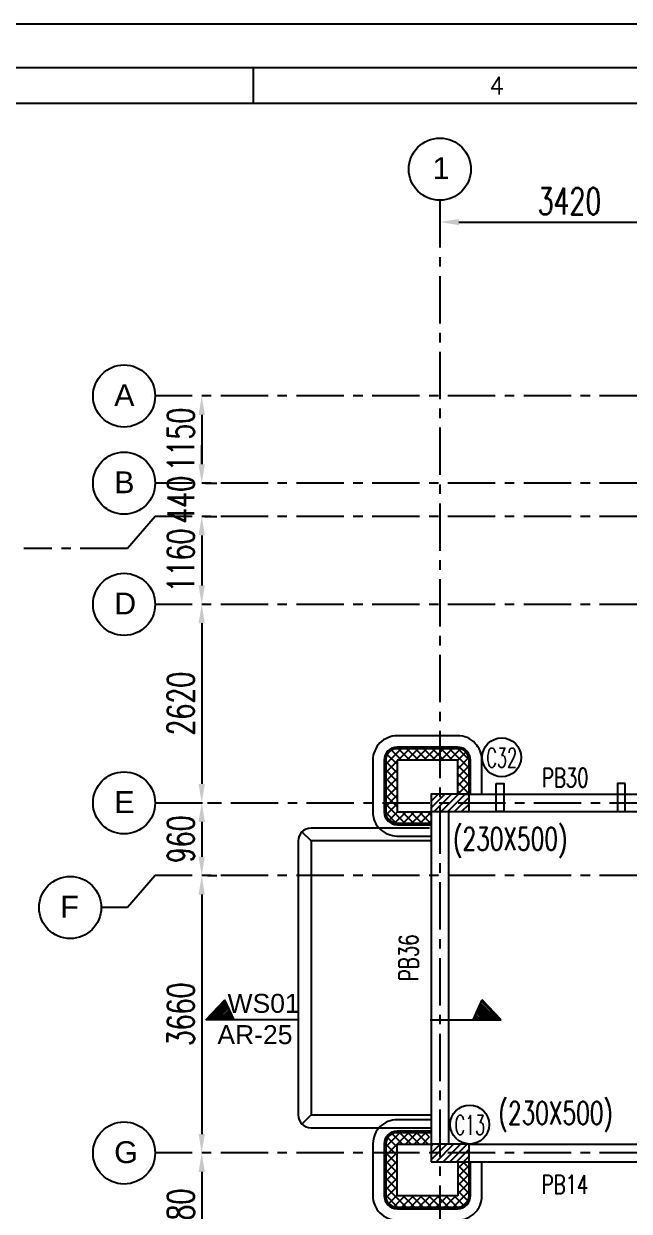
# Model space of a CAD drawing. Header units: millimetres. Extents: x 2659630 to 6742168, y -2425387 to -732288.
# Drawn here: x 2892575 to 2900568, y -916273 to -900602 of the extents above; entities that cross this region are included whole.
import ezdxf
from ezdxf.enums import TextEntityAlignment as Align

# ---------------------------------------------------------------- set-up
doc = ezdxf.new("R2010")
doc.units = ezdxf.units.MM
doc.header["$PDMODE"] = 35
doc.header["$PDSIZE"] = -25
doc.linetypes.add('CENTER', pattern=[2, 1.25, -0.25, 0.25, -0.25])
doc.layers.add('A-DETL', color=90, linetype='Continuous', lineweight=18)
doc.layers.add('G-ANNO-SYMB', color=111, linetype='Continuous', lineweight=9)
for name, color, linetype in [('PNA', 8, 'Continuous'), ('S-BEAM NO', 3, 'Continuous'), ('S-BEAM OUTER', 4, 'Continuous'), ('S-COLUMN', 1, 'Continuous'), ('S-COLUMN CIRCLE', 9, 'Continuous'), ('S-COLUMN HATCH', 8, 'Continuous'), ('S-COLUMN NO', 2, 'Continuous'), ('S-COLUMN SIZES', 2, 'Continuous'), ('S-DIM-1', 5, 'Continuous'), ('S-GRIDE CIRCLE', 8, 'Continuous'), ('S-GRIDE LINE', 8, 'CENTER'), ('S-GRIDE NO', 1, 'Continuous'), ('S-SECTION MARK', 1, 'Continuous')]:
    doc.layers.add(name, color=color, linetype=linetype)
doc.styles.add('Arial', font='arial.ttf', dxfattribs={"height": 123})
doc.styles.add('Arial_1', font='arial.ttf', dxfattribs={"height": 98.353293})
doc.styles.add('ROMANS', font='r.shx', dxfattribs={"width": 0.7})
doc.dimstyles.new('dim100', dxfattribs={"dimtxt": 250, "dimasz": 250, "dimexe": 200, "dimexo": 200, "dimgap": 100, "dimtad": 1, "dimdec": 0, "dimrnd": 1, "dimzin": 0, "dimdsep": 46, "dimtxsty": 'ROMANS', "dimcen": 0, "dimclrd": 5, "dimclre": 5, "dimclrt": 4, "dimadec": 0, "dimazin": 0, "dimtfac": 1, "dimtdec": 0, "dimtix": 1, "dimtofl": 0, "dimtmove": 2, "dimatfit": 3, "dimfxl": 1, "dimtolj": 1, "dimtzin": 0, "dimlwd": -1, "dimlwe": -1, "dimarcsym": 0})
pattern_1 = [(45, (-310994.68, -157753.094), (-56.1266008, 56.1266008), []), (135, (-310994.68, -157753.094), (-56.1266008, -56.1266008), [])]
pattern_2 = [(135, (2973203.362, -915587.878), (15.2387667, 15.2387667), [])]
pattern_3 = [(45, (2820653.296, -915587.878), (-15.2387667, 15.2387667), [])]

# ---------------------------------------------------------------- blocks, each defined once
blk = doc.blocks.new('*D920')
at = {"layer": 'Defpoints', "color": 0, "ltscale": 2500}
for p in [(2898068, -903083), (2901488, -903083), (2901488, -903219)]:
    blk.add_point(p, dxfattribs=at)
at = {"layer": 'S-DIM-1', "color": 5}
for p, q in [((2898318, -903219), (2901238, -903219)), ((2898068, -903283), (2898068, -903419)), ((2901488, -903283), (2901488, -903419))]:
    blk.add_line(p, q, dxfattribs=at)
at = {"layer": 'S-DIM-1', "color": 5, "ltscale": 2500}
for points in [[(2898318, -903177), (2898318, -903260), (2898068, -903219)], [(2901238, -903260), (2901238, -903177), (2901488, -903219)]]:
    blk.add_solid(points, dxfattribs=at)
at = {"layer": 'S-DIM-1', "color": 4, "ltscale": 2500, "insert": (2899778, -902944), "char_height": 250, "attachment_point": 5, "style": 'ROMANS'}
blk.add_mtext('\\A1;{\\H1.4x;3420}', dxfattribs=at)
blk = doc.blocks.new('*D917')
at = {"layer": 'Defpoints', "color": 0, "ltscale": 2500}
for p in [(2894924, -908264), (2894924, -910884), (2894924, -910884)]:
    blk.add_point(p, dxfattribs=at)
at = {"layer": 'S-DIM-1', "color": 5}
for p, q in [((2894724, -908264), (2894724, -908264)), ((2894924, -908514), (2894924, -910634)), ((2894724, -910884), (2894724, -910884))]:
    blk.add_line(p, q, dxfattribs=at)
at = {"layer": 'S-DIM-1', "color": 5, "ltscale": 2500}
for points in [[(2894966, -908514), (2894882, -908514), (2894924, -908264)], [(2894882, -910634), (2894966, -910634), (2894924, -910884)]]:
    blk.add_solid(points, dxfattribs=at)
at = {"layer": 'S-DIM-1', "color": 4, "ltscale": 2500, "insert": (2894649, -909574), "char_height": 350, "attachment_point": 5, "rotation": 90, "style": 'ROMANS'}
blk.add_mtext('\\A1;{2620}', dxfattribs=at)
blk = doc.blocks.new('*D914')
at = {"layer": 'Defpoints', "color": 0, "ltscale": 1200}
for p in [(2894924, -911844), (2894924, -915504), (2894924, -915504)]:
    blk.add_point(p, dxfattribs=at)
at = {"layer": 'S-DIM-1', "color": 5}
for p, q in [((2894724, -911844), (2894724, -911844)), ((2894924, -912094), (2894924, -915254)), ((2894724, -915504), (2894724, -915504))]:
    blk.add_line(p, q, dxfattribs=at)
at = {"layer": 'S-DIM-1', "color": 5, "ltscale": 1200}
for points in [[(2894966, -912094), (2894882, -912094), (2894924, -911844)], [(2894882, -915254), (2894966, -915254), (2894924, -915504)]]:
    blk.add_solid(points, dxfattribs=at)
at = {"layer": 'S-DIM-1', "color": 4, "ltscale": 1200, "insert": (2894649, -913674), "char_height": 350, "attachment_point": 5, "rotation": 90, "style": 'ROMANS'}
blk.add_mtext('\\A1;{3660}', dxfattribs=at)
blk = doc.blocks.new('*D915')
at = {"layer": 'Defpoints', "color": 0, "ltscale": 2500}
for p in [(2894924, -915504), (2894924, -917284), (2894924, -917284)]:
    blk.add_point(p, dxfattribs=at)
at = {"layer": 'S-DIM-1', "color": 5}
for p, q in [((2894724, -915504), (2894724, -915504)), ((2894924, -915754), (2894924, -917034)), ((2894724, -917284), (2894724, -917284))]:
    blk.add_line(p, q, dxfattribs=at)
at = {"layer": 'S-DIM-1', "color": 5, "ltscale": 2500}
for points in [[(2894966, -915754), (2894882, -915754), (2894924, -915504)], [(2894882, -917034), (2894966, -917034), (2894924, -917284)]]:
    blk.add_solid(points, dxfattribs=at)
at = {"layer": 'S-DIM-1', "color": 4, "ltscale": 2500, "insert": (2894649, -916394), "char_height": 350, "attachment_point": 5, "rotation": 90, "style": 'ROMANS'}
blk.add_mtext('\\A1;{1780}', dxfattribs=at)
blk = doc.blocks.new('*D916')
at = {"layer": 'Defpoints', "color": 0, "ltscale": 1200}
for p in [(2894799, -910884), (2894799, -911844), (2894924, -911844)]:
    blk.add_point(p, dxfattribs=at)
at = {"layer": 'S-DIM-1', "color": 5}
for p, q in [((2894999, -910884), (2895124, -910884)), ((2894924, -911134), (2894924, -911594)), ((2894999, -911844), (2895124, -911844))]:
    blk.add_line(p, q, dxfattribs=at)
at = {"layer": 'S-DIM-1', "color": 5, "ltscale": 1200}
for points in [[(2894966, -911134), (2894882, -911134), (2894924, -910884)], [(2894882, -911594), (2894966, -911594), (2894924, -911844)]]:
    blk.add_solid(points, dxfattribs=at)
at = {"layer": 'S-DIM-1', "color": 4, "ltscale": 1200, "insert": (2894649, -911364), "char_height": 350, "attachment_point": 5, "rotation": 90, "style": 'ROMANS'}
blk.add_mtext('\\A1;{960}', dxfattribs=at)
blk = doc.blocks.new('*D919')
at = {"layer": 'Defpoints', "color": 0, "ltscale": 2500}
for p in [(2894764, -906664), (2894764, -907104), (2894924, -907104)]:
    blk.add_point(p, dxfattribs=at)
at = {"layer": 'S-DIM-1', "color": 5}
for p, q in [((2894924, -906414), (2894924, -906164)), ((2894964, -906664), (2895124, -906664)), ((2894964, -907104), (2895124, -907104)), ((2894924, -907354), (2894924, -907604))]:
    blk.add_line(p, q, dxfattribs=at)
at = {"layer": 'S-DIM-1', "color": 5, "ltscale": 2500}
for points in [[(2894882, -906414), (2894966, -906414), (2894924, -906664)], [(2894966, -907354), (2894882, -907354), (2894924, -907104)]]:
    blk.add_solid(points, dxfattribs=at)
at = {"layer": 'S-DIM-1', "color": 4, "ltscale": 2500, "insert": (2894649, -906884), "char_height": 350, "attachment_point": 5, "rotation": 90, "style": 'ROMANS'}
blk.add_mtext('\\A1;{440}', dxfattribs=at)
blk = doc.blocks.new('*D913')
at = {"layer": 'Defpoints', "color": 0, "ltscale": 1200}
for p in [(2894924, -907104), (2894924, -908264), (2894924, -908264)]:
    blk.add_point(p, dxfattribs=at)
at = {"layer": 'S-DIM-1', "color": 5}
for p, q in [((2894724, -907104), (2894724, -907104)), ((2894924, -907354), (2894924, -908014)), ((2894724, -908264), (2894724, -908264))]:
    blk.add_line(p, q, dxfattribs=at)
at = {"layer": 'S-DIM-1', "color": 5, "ltscale": 1200}
for points in [[(2894966, -907354), (2894882, -907354), (2894924, -907104)], [(2894882, -908014), (2894966, -908014), (2894924, -908264)]]:
    blk.add_solid(points, dxfattribs=at)
at = {"layer": 'S-DIM-1', "color": 4, "ltscale": 1200, "insert": (2894649, -907684), "char_height": 350, "attachment_point": 5, "rotation": 90, "style": 'ROMANS'}
blk.add_mtext('\\A1;{1160}', dxfattribs=at)
blk = doc.blocks.new('*D918')
at = {"layer": 'Defpoints', "color": 0, "ltscale": 2500}
for p in [(2894924, -905514), (2894924, -906664), (2894924, -906664)]:
    blk.add_point(p, dxfattribs=at)
at = {"layer": 'S-DIM-1', "color": 5}
for p, q in [((2894724, -905514), (2894724, -905514)), ((2894924, -905764), (2894924, -906414)), ((2894724, -906664), (2894724, -906664))]:
    blk.add_line(p, q, dxfattribs=at)
at = {"layer": 'S-DIM-1', "color": 5, "ltscale": 2500}
for points in [[(2894966, -905764), (2894882, -905764), (2894924, -905514)], [(2894882, -906414), (2894966, -906414), (2894924, -906664)]]:
    blk.add_solid(points, dxfattribs=at)
at = {"layer": 'S-DIM-1', "color": 4, "ltscale": 2500, "insert": (2894649, -906089), "char_height": 350, "attachment_point": 5, "rotation": 90, "style": 'ROMANS'}
blk.add_mtext('\\A1;{1150}', dxfattribs=at)
blk = doc.blocks.new('A1_SHEET.')
at = {"flags": 128}
blk.add_lwpolyline([(0, 0), (0, 594), (841, 594), (841, 0)], close=True, dxfattribs=at)
at = {"layer": 'PNA'}
blk.add_line((212.75, 587.8), (212.75, 582.8), dxfattribs=at)
at = {"layer": 'PNA', "color": 1}
for points in [[(7.5, 6.2), (833.5, 6.2), (833.5, 587.8), (7.5, 587.8)], [(17.5, 11.2), (828.5, 11.2), (828.5, 582.8), (17.5, 582.8)]]:
    blk.add_lwpolyline(points, close=True, dxfattribs=at)
at = {"layer": 'PNA', "style": 'ROMANS'}
blk.add_text('4', height=2.5, dxfattribs=at).set_placement((246.97, 585.3), align=Align.MIDDLE)

msp = doc.modelspace()

# ---------------------------------------------------------------- hatches: boundary and pattern name
at = {"layer": 'S-BEAM OUTER', "ltscale": 2500}
h = msp.add_hatch(dxfattribs=at)
h.set_pattern_fill('ANSI37', color=256, scale=25, style=0)
h.set_pattern_definition(pattern_1)
h.paths.add_polyline_path([(2897352.837, -910883.963), (2897352.837, -910318.965, -0.414213562), (2897502.837, -910168.965), (2898067.837, -910168.965), (2898067.837, -910318.965), (2897502.837, -910318.965), (2897502.837, -910883.963)])
h.paths.add_polyline_path([(2898067.837, -910168.965), (2898302.836, -910168.965, -0.198913287), (2898408.903, -910212.899, -0.175924781), (2898452.837, -910318.965), (2898452.837, -910543.964, 0.198913106), (2898408.903, -910437.899, 0.000000145), (2898408.903, -910437.899, 0.198909916), (2898302.837, -910393.965), (2898302.837, -910318.965), (2898067.837, -910318.965)])
h.paths.add_polyline_path([(2897352.837, -910883.963), (2897502.837, -910883.963), (2897502.837, -911001.463), (2897577.837, -911001.463), (2897577.837, -911006.52, 0.402510128), (2897726.791, -911151.46), (2897502.752, -911151.463, -0.177093208), (2897398.489, -911109.302, -0.194534533), (2897352.837, -911006.52)])
h.paths.add_polyline_path([(2897932.837, -911151.457), (2897932.837, -911001.463), (2897577.837, -911001.463), (2897577.837, -911006.52, 0.402510128), (2897726.791, -911151.46)])
h.paths.add_polyline_path([(2898302.837, -910748.963), (2898302.836, -910543.965, -0.081721977), (2898302.837, -910543.965), (2898302.837, -910393.965, -0.198909916), (2898408.903, -910437.899, -0.198914054), (2898452.837, -910543.965), (2898452.837, -910748.963)])
h.paths.add_polyline_path([(2898302.837, -910768.954), (2898452.837, -910768.953), (2898452.837, -910748.963), (2898302.837, -910748.963)])
h.paths.add_polyline_path([(2897952.839, -911151.457), (2897952.837, -911001.463), (2897932.837, -911001.463), (2897932.837, -911151.457)])
h = msp.add_hatch(dxfattribs=at)
h.set_pattern_fill('ANSI37', color=256, scale=25, style=0)
h.set_pattern_definition(pattern_1)
h.paths.add_polyline_path([(2897352.837, -910883.963), (2897352.837, -910318.965, -0.414213562), (2897502.837, -910168.965), (2898067.837, -910168.965), (2898067.837, -910318.965), (2897502.837, -910318.965), (2897502.837, -910883.963)])
h.paths.add_polyline_path([(2898067.837, -910168.965), (2898302.836, -910168.965, -0.198913287), (2898408.903, -910212.899, -0.175924781), (2898452.837, -910318.965), (2898452.837, -910543.964, 0.198913106), (2898408.903, -910437.899, 0.000000145), (2898408.903, -910437.899, 0.198909916), (2898302.837, -910393.965), (2898302.837, -910318.965), (2898067.837, -910318.965)])
h.paths.add_polyline_path([(2897352.837, -910883.963), (2897502.837, -910883.963), (2897502.837, -911001.463), (2897577.837, -911001.463), (2897577.837, -911006.52, 0.402510128), (2897726.791, -911151.46), (2897502.752, -911151.463, -0.177093208), (2897398.489, -911109.302, -0.194534533), (2897352.837, -911006.52)])
h.paths.add_polyline_path([(2897932.837, -911151.457), (2897932.837, -911001.463), (2897577.837, -911001.463), (2897577.837, -911006.52, 0.402510128), (2897726.791, -911151.46)])
h.paths.add_polyline_path([(2898302.837, -910748.963), (2898302.836, -910543.965, -0.081721977), (2898302.837, -910543.965), (2898302.837, -910393.965, -0.198909916), (2898408.903, -910437.899, -0.198914054), (2898452.837, -910543.965), (2898452.837, -910748.963)])
h.paths.add_polyline_path([(2898302.837, -910768.954), (2898452.837, -910768.953), (2898452.837, -910748.963), (2898302.837, -910748.963)])
h.paths.add_polyline_path([(2897952.839, -911151.457), (2897952.837, -911001.463), (2897932.837, -911001.463), (2897932.837, -911151.457)])
h = msp.add_hatch(dxfattribs=at)
h.set_pattern_fill('ANSI37', color=256, scale=25, style=0)
h.set_pattern_definition(pattern_1)
h.paths.add_polyline_path([(2897352.837, -910883.963), (2897352.837, -910318.965, -0.414213562), (2897502.837, -910168.965), (2898067.837, -910168.965), (2898067.837, -910318.965), (2897502.837, -910318.965), (2897502.837, -910883.963)])
h.paths.add_polyline_path([(2898067.837, -910168.965), (2898302.836, -910168.965, -0.198913287), (2898408.903, -910212.899, -0.175924781), (2898452.837, -910318.965), (2898452.837, -910543.964, 0.198913106), (2898408.903, -910437.899, 0.000000145), (2898408.903, -910437.899, 0.198909916), (2898302.837, -910393.965), (2898302.837, -910318.965), (2898067.837, -910318.965)])
h.paths.add_polyline_path([(2897352.837, -910883.963), (2897502.837, -910883.963), (2897502.837, -911001.463), (2897577.837, -911001.463), (2897577.837, -911006.52, 0.402510128), (2897726.791, -911151.46), (2897502.752, -911151.463, -0.177093208), (2897398.489, -911109.302, -0.194534533), (2897352.837, -911006.52)])
h.paths.add_polyline_path([(2897932.837, -911151.457), (2897932.837, -911001.463), (2897577.837, -911001.463), (2897577.837, -911006.52, 0.402510128), (2897726.791, -911151.46)])
h.paths.add_polyline_path([(2898302.837, -910748.963), (2898302.836, -910543.965, -0.081721977), (2898302.837, -910543.965), (2898302.837, -910393.965, -0.198909916), (2898408.903, -910437.899, -0.198914054), (2898452.837, -910543.965), (2898452.837, -910748.963)])
h.paths.add_polyline_path([(2898302.837, -910768.954), (2898452.837, -910768.953), (2898452.837, -910748.963), (2898302.837, -910748.963)])
h.paths.add_polyline_path([(2897952.839, -911151.457), (2897952.837, -911001.463), (2897932.837, -911001.463), (2897932.837, -911151.457)])
h = msp.add_hatch(dxfattribs=at)
h.set_pattern_fill('ANSI37', color=256, scale=25, style=0)
h.set_pattern_definition(pattern_1)
edge = h.paths.add_edge_path()
edge.add_arc((2898302.837, -916068.96), 150, 269.999597, 314.999795)
edge.add_arc((2898302.836, -916068.958), 150.002, 314.9993898, 314.9993921)
edge.add_arc((2898302.84, -916068.961), 149.997, 314.9993921, 360.0004053)
edge.add_line((2898452.837, -916068.96), (2898452.837, -915843.961))
edge.add_arc((2898302.838, -915843.961), 149.999, 314.9996281, 359.9997909, ccw=False)
edge.add_arc((2898302.838, -915843.961), 149.999, 314.9995947, 314.9996281, ccw=False)
edge.add_arc((2898302.837, -915843.959), 150.001, 270.0001351, 314.9995947, ccw=False)
edge.add_line((2898302.837, -915993.96), (2898302.837, -916068.96))
edge.add_line((2898302.837, -916068.96), (2898067.837, -916068.96))
edge.add_line((2898067.837, -916068.96), (2898067.837, -916218.96))
edge.add_line((2898067.837, -916218.96), (2898302.836, -916218.96))
h.paths.add_polyline_path([(2897352.837, -915503.963), (2897502.837, -915503.963), (2897502.837, -916068.96), (2898067.837, -916068.96), (2898067.837, -916218.96), (2897502.837, -916218.96, -0.414213562), (2897352.837, -916068.96)])
h.paths.add_polyline_path([(2897352.837, -915503.963), (2897352.837, -915381.406, -0.404371993), (2897502.752, -915236.462), (2897727.752, -915236.462, 0.404371993), (2897577.837, -915381.406), (2897577.837, -915386.462), (2897502.837, -915386.462), (2897502.837, -915503.963)])
h.paths.add_polyline_path([(2898302.837, -915843.96), (2898302.837, -915993.96, 0.198909916), (2898408.903, -915950.026, 0.198914054), (2898452.837, -915843.96), (2898452.837, -915638.963), (2898302.837, -915638.963), (2898302.837, -915843.96)])
h.paths.add_polyline_path([(2897577.837, -915381.406), (2897577.837, -915386.462), (2897932.837, -915386.462), (2897932.837, -915236.462), (2897727.752, -915236.462, 0.404371993), (2897577.837, -915381.406)])
h.paths.add_polyline_path([(2898452.837, -915638.963), (2898452.837, -915618.96), (2898302.837, -915618.96), (2898302.837, -915618.963), (2898302.837, -915638.963)])
h = msp.add_hatch(dxfattribs=at)
h.set_pattern_fill('ANSI37', color=256, scale=25, style=0)
h.set_pattern_definition(pattern_1)
edge = h.paths.add_edge_path()
edge.add_arc((2898302.837, -916068.96), 150, 269.999597, 314.999795)
edge.add_arc((2898302.836, -916068.958), 150.002, 314.9993898, 314.9993921)
edge.add_arc((2898302.84, -916068.961), 149.997, 314.9993921, 360.0004053)
edge.add_line((2898452.837, -916068.96), (2898452.837, -915843.961))
edge.add_arc((2898302.838, -915843.961), 149.999, 314.9996281, 359.9997909, ccw=False)
edge.add_arc((2898302.838, -915843.961), 149.999, 314.9995947, 314.9996281, ccw=False)
edge.add_arc((2898302.837, -915843.959), 150.001, 270.0001351, 314.9995947, ccw=False)
edge.add_line((2898302.837, -915993.96), (2898302.837, -916068.96))
edge.add_line((2898302.837, -916068.96), (2898067.837, -916068.96))
edge.add_line((2898067.837, -916068.96), (2898067.837, -916218.96))
edge.add_line((2898067.837, -916218.96), (2898302.836, -916218.96))
h.paths.add_polyline_path([(2897352.837, -915503.963), (2897502.837, -915503.963), (2897502.837, -916068.96), (2898067.837, -916068.96), (2898067.837, -916218.96), (2897502.837, -916218.96, -0.414213562), (2897352.837, -916068.96)])
h.paths.add_polyline_path([(2897352.837, -915503.963), (2897352.837, -915381.406, -0.404371993), (2897502.752, -915236.462), (2897727.752, -915236.462, 0.404371993), (2897577.837, -915381.406), (2897577.837, -915386.462), (2897502.837, -915386.462), (2897502.837, -915503.963)])
h.paths.add_polyline_path([(2898302.837, -915843.96), (2898302.837, -915993.96, 0.198909916), (2898408.903, -915950.026, 0.198914054), (2898452.837, -915843.96), (2898452.837, -915638.963), (2898302.837, -915638.963), (2898302.837, -915843.96)])
h.paths.add_polyline_path([(2897577.837, -915381.406), (2897577.837, -915386.462), (2897932.837, -915386.462), (2897932.837, -915236.462), (2897727.752, -915236.462, 0.404371993), (2897577.837, -915381.406)])
h.paths.add_polyline_path([(2898452.837, -915638.963), (2898452.837, -915618.96), (2898302.837, -915618.96), (2898302.837, -915618.963), (2898302.837, -915638.963)])
h = msp.add_hatch(dxfattribs=at)
h.set_pattern_fill('ANSI37', color=256, scale=25, style=0)
h.set_pattern_definition(pattern_1)
edge = h.paths.add_edge_path()
edge.add_arc((2898302.837, -916068.96), 150, 269.999597, 314.999795)
edge.add_arc((2898302.836, -916068.958), 150.002, 314.9993898, 314.9993921)
edge.add_arc((2898302.84, -916068.961), 149.997, 314.9993921, 360.0004053)
edge.add_line((2898452.837, -916068.96), (2898452.837, -915843.961))
edge.add_arc((2898302.838, -915843.961), 149.999, 314.9996281, 359.9997909, ccw=False)
edge.add_arc((2898302.838, -915843.961), 149.999, 314.9995947, 314.9996281, ccw=False)
edge.add_arc((2898302.837, -915843.959), 150.001, 270.0001351, 314.9995947, ccw=False)
edge.add_line((2898302.837, -915993.96), (2898302.837, -916068.96))
edge.add_line((2898302.837, -916068.96), (2898067.837, -916068.96))
edge.add_line((2898067.837, -916068.96), (2898067.837, -916218.96))
edge.add_line((2898067.837, -916218.96), (2898302.836, -916218.96))
h.paths.add_polyline_path([(2897352.837, -915503.963), (2897502.837, -915503.963), (2897502.837, -916068.96), (2898067.837, -916068.96), (2898067.837, -916218.96), (2897502.837, -916218.96, -0.414213562), (2897352.837, -916068.96)])
h.paths.add_polyline_path([(2897352.837, -915503.963), (2897352.837, -915381.406, -0.404371993), (2897502.752, -915236.462), (2897727.752, -915236.462, 0.404371993), (2897577.837, -915381.406), (2897577.837, -915386.462), (2897502.837, -915386.462), (2897502.837, -915503.963)])
h.paths.add_polyline_path([(2898302.837, -915843.96), (2898302.837, -915993.96, 0.198909916), (2898408.903, -915950.026, 0.198914054), (2898452.837, -915843.96), (2898452.837, -915638.963), (2898302.837, -915638.963), (2898302.837, -915843.96)])
h.paths.add_polyline_path([(2897577.837, -915381.406), (2897577.837, -915386.462), (2897932.837, -915386.462), (2897932.837, -915236.462), (2897727.752, -915236.462, 0.404371993), (2897577.837, -915381.406)])
h.paths.add_polyline_path([(2898452.837, -915638.963), (2898452.837, -915618.96), (2898302.837, -915618.96), (2898302.837, -915618.963), (2898302.837, -915638.963)])
at = {"layer": 'S-COLUMN HATCH'}
h = msp.add_hatch(dxfattribs=at)
h.set_pattern_fill('ANSI31', color=8, scale=20, angle=180)
h.set_pattern_definition([(225, (-519918.116, -146984.74), (44.9012806, -44.9012806), [])])
edge = h.paths.add_edge_path()
edge.add_line((2898452.847, -910998.955), (2897952.847, -910998.955))
edge.add_line((2898452.847, -910998.955), (2898452.847, -910768.955))
edge.add_line((2898452.847, -910768.955), (2897952.847, -910768.955))
edge.add_line((2897952.847, -910768.955), (2897952.847, -910998.955))
h = msp.add_hatch(dxfattribs=at)
h.set_pattern_fill('ANSI31', color=8, scale=20, angle=180)
h.set_pattern_definition([(225, (-519918.116, -146691.44), (44.9012806, -44.9012806), [])])
edge = h.paths.add_edge_path()
edge.add_line((2898452.831, -915618.892), (2897952.831, -915618.892))
edge.add_line((2898452.831, -915618.892), (2898452.831, -915388.892))
edge.add_line((2898452.831, -915388.892), (2897952.831, -915388.892))
edge.add_line((2897952.831, -915388.892), (2897952.831, -915618.892))
at = {"layer": 'S-SECTION MARK', "ltscale": 5}
h = msp.add_hatch(dxfattribs=at)
h.set_pattern_fill('ANSI31', color=256, scale=172.406964, angle=180, style=0)
h.set_pattern_definition(pattern_3)
h.paths.add_polyline_path([(2895236.658, -913495.31), (2894978.571, -913748.9), (2895350.306, -913748.9), (2895236.658, -913495.31)])
h = msp.add_hatch(dxfattribs=at)
h.set_pattern_fill('ANSI31', color=256, scale=172.406964, angle=180, style=0)
h.set_pattern_definition(pattern_3)
h.paths.add_polyline_path([(2895236.658, -913495.31), (2894978.571, -913748.9), (2895350.306, -913748.9), (2895236.658, -913495.31)])
h = msp.add_hatch(dxfattribs=at)
h.set_pattern_fill('ANSI31', color=256, scale=172.406964, angle=180, style=0)
h.set_pattern_definition(pattern_3)
h.paths.add_polyline_path([(2895236.658, -913495.31), (2894978.571, -913748.9), (2895350.306, -913748.9), (2895236.658, -913495.31)])
h = msp.add_hatch(dxfattribs=at)
h.set_pattern_fill('ANSI31', color=256, scale=172.406964, style=0)
h.set_pattern_definition(pattern_2)
h.paths.add_polyline_path([(2898620, -913495.31), (2898878.087, -913748.9), (2898506.352, -913748.9), (2898620, -913495.31)])
h = msp.add_hatch(dxfattribs=at)
h.set_pattern_fill('ANSI31', color=256, scale=172.406964, style=0)
h.set_pattern_definition(pattern_2)
h.paths.add_polyline_path([(2898620, -913495.31), (2898878.087, -913748.9), (2898506.352, -913748.9), (2898620, -913495.31)])
h = msp.add_hatch(dxfattribs=at)
h.set_pattern_fill('ANSI31', color=256, scale=172.406964, style=0)
h.set_pattern_definition(pattern_2)
h.paths.add_polyline_path([(2898620, -913495.31), (2898878.087, -913748.9), (2898506.352, -913748.9), (2898620, -913495.31)])

# ---------------------------------------------------------------- linework, layer by layer
at = {"layer": 'A-DETL'}
msp.add_line((2894255.099, -905513.963), (2894255.099, -905513.963), dxfattribs=at)
msp.add_line((2894255.099, -905513.963), (2894255.099, -905513.963), dxfattribs=at)
msp.add_line((2894255.099, -905513.963), (2894255.099, -905513.963), dxfattribs=at)
at = {"layer": 'S-BEAM OUTER', "ltscale": 2500}
for p, q in [((2898302.837, -910318.965), (2897502.837, -910318.965)), ((2897502.837, -910318.965), (2897502.837, -911001.463)), ((2897502.837, -910318.965), (2897502.837, -911001.463)), ((2898302.837, -910318.965), (2897502.837, -910318.965)), ((2898302.837, -910318.965), (2897502.837, -910318.965)), ((2897502.837, -910318.965), (2897502.837, -911001.463)), ((2898302.837, -910768.965), (2898302.837, -910318.965)), ((2898302.837, -910768.965), (2898302.837, -910318.965)), ((2898302.837, -910768.965), (2898302.837, -910318.965)), ((2897502.837, -911001.463), (2897952.847, -911001.463, 0.043)), ((2897502.837, -911001.463), (2897952.847, -911001.463, 0.043)), ((2897502.837, -911001.463), (2897952.847, -911001.463, 0.043)), ((2896367.858, -911386.484), (2896249.552, -911268.178)), ((2896367.858, -911386.484), (2896249.552, -911268.178)), ((2896367.858, -911386.484), (2896249.552, -911268.178)), ((2897952.842, -911386.463), (2896367.858, -911386.484)), ((2897952.842, -911386.463), (2896367.858, -911386.484)), ((2897952.842, -911386.463), (2896367.858, -911386.484)), ((2896367.858, -911386.484), (2896367.858, -915001.462)), ((2896367.858, -911386.484), (2896367.858, -915001.462)), ((2896367.858, -911386.484), (2896367.858, -915001.462)), ((2896367.858, -911386.484), (2896367.858, -915001.462)), ((2896367.837, -915001.462), (2896247.65, -915121.67)), ((2896367.837, -915001.462), (2896247.65, -915121.67)), ((2896367.837, -915001.462), (2896247.65, -915121.67)), ((2896367.858, -915001.462), (2897932.837, -915001.462)), ((2896367.858, -915001.462), (2897932.837, -915001.462)), ((2896367.858, -915001.462), (2897952.892, -915001.462)), ((2896367.858, -915001.462), (2897952.892, -915001.462)), ((2897502.837, -915386.462), (2897952.837, -915386.462)), ((2897502.837, -916068.96), (2897502.837, -915386.462)), ((2897502.837, -916068.96), (2897502.837, -915386.462)), ((2897502.837, -915386.462), (2897952.837, -915386.462)), ((2897502.837, -916068.96), (2897502.837, -915386.462)), ((2897502.837, -915386.462), (2897952.837, -915386.462)), ((2898302.837, -915618.963), (2898302.837, -916068.96)), ((2898302.837, -915618.963), (2898302.837, -916068.96)), ((2898302.837, -915618.963), (2898302.837, -916068.96)), ((2898302.837, -916068.96), (2897502.837, -916068.96)), ((2898302.837, -916068.96), (2897502.837, -916068.96)), ((2898302.837, -916068.96), (2897502.837, -916068.96))]:
    msp.add_line(p, q, dxfattribs=at)
at = {"layer": 'S-BEAM OUTER'}
for p, q in [((2898402.847, -910768.956, 0), (2901376.849, -910768.916, 0)), ((2898402.847, -910768.956, 0), (2901376.849, -910768.916, 0)), ((2898402.847, -910768.956, 0), (2901376.849, -910768.916, 0)), ((2897952.837, -911001.463), (2897952.897, -915386.421)), ((2897952.837, -911001.463), (2897952.897, -915386.421)), ((2897952.837, -911001.463), (2897952.897, -915386.421)), ((2898182.836, -910998.955, 0.043), (2898182.897, -915388.892, 0.04)), ((2898182.837, -911068.955, 0.043), (2898182.897, -915388.892, 0.04)), ((2898182.837, -911068.955, 0.043), (2898182.897, -915388.892, 0.04)), ((2898402.847, -910998.956, 0), (2901376.852, -910998.916, 0)), ((2898402.847, -910998.956, 0), (2901376.852, -910998.916, 0)), ((2898402.847, -910998.956, 0), (2901376.852, -910998.916, 0)), ((2898452.831, -915389.008), (2901102.837, -915388.967)), ((2898552.831, -915389.006), (2901002.837, -915388.969)), ((2898552.831, -915389.006), (2901002.837, -915388.969)), ((2898452.831, -915618.905), (2901002.837, -915618.961)), ((2898452.831, -915618.905), (2901002.837, -915618.961)), ((2898452.831, -915618.905), (2901102.837, -915618.964))]:
    msp.add_line(p, q, dxfattribs=at)
at = {"layer": 'S-BEAM OUTER', "ltscale": 2500}
for points in [[(2898622.837, -910768.07), (2898622.817, -910315.226, 0.178831687), (2898534.329, -910098.146, 0.2182178), (2898299.817, -909998.965), (2897502.837, -909998.965, 0.198912367), (2897276.563, -910092.691, 0.198912367), (2897182.837, -910318.965), (2897182.837, -911006.52, 0.212090649), (2897284.512, -911235.434, 0.179699831), (2897500.392, -911321.463), (2897952.841, -911321.457)], [(2898472.837, -910768.077), (2898472.817, -910318.077, 0.175924781), (2898423.659, -910199.398, 0.221331146), (2898302.407, -910148.965), (2897502.837, -910148.965, 0.198912367), (2897382.629, -910198.757, 0.198912367), (2897332.837, -910318.965), (2897332.837, -911006.52, 0.212090649), (2897385.08, -911124.141, 0.177580264), (2897502.424, -911171.463), (2897952.839, -911171.457)], [(2898472.837, -910768.077), (2898472.817, -910318.077, 0.175924781), (2898423.659, -910199.398, 0.221331146), (2898302.407, -910148.965), (2897502.837, -910148.965, 0.198912367), (2897382.629, -910198.757, 0.198912367), (2897332.837, -910318.965), (2897332.837, -911006.52, 0.212090649), (2897385.08, -911124.141, 0.177580264), (2897502.424, -911171.463), (2897952.839, -911171.457)], [(2898472.837, -910768.077), (2898472.817, -910318.077, 0.175924781), (2898423.659, -910199.398, 0.221331146), (2898302.407, -910148.965), (2897502.837, -910148.965, 0.198912367), (2897382.629, -910198.757, 0.198912367), (2897332.837, -910318.965), (2897332.837, -911006.52, 0.212090649), (2897385.08, -911124.141, 0.177580264), (2897502.424, -911171.463), (2897952.839, -911171.457)], [(2898452.837, -910768.963), (2898452.837, -910318.965, 0.175924781), (2898408.903, -910212.899, 0.222105826), (2898302.836, -910168.965), (2897502.837, -910168.965, 0.198912367), (2897396.771, -910212.899, 0.198912367), (2897352.837, -910318.965), (2897352.837, -911006.52, 0.212090649), (2897398.489, -911109.302, 0.177093208), (2897502.752, -911151.463), (2897952.839, -911151.457)], [(2898452.837, -910768.963), (2898452.837, -910318.965, 0.175924781), (2898408.903, -910212.899, 0.222105826), (2898302.836, -910168.965), (2897502.837, -910168.965, 0.198912367), (2897396.771, -910212.899, 0.198912367), (2897352.837, -910318.965), (2897352.837, -911006.52, 0.212090649), (2897398.489, -911109.302, 0.177093208), (2897502.752, -911151.463), (2897952.839, -911151.457)], [(2898452.837, -910768.963), (2898452.837, -910318.965, 0.175924781), (2898408.903, -910212.899, 0.222105826), (2898302.836, -910168.965), (2897502.837, -910168.965, 0.198912367), (2897396.771, -910212.899, 0.198912367), (2897352.837, -910318.965), (2897352.837, -911006.52, 0.212090649), (2897398.489, -911109.302, 0.177093208), (2897502.752, -911151.463), (2897952.839, -911151.457)], [(2897932.837, -911216.463), (2896367.858, -911216.463, 0.198935451), (2896247.64, -911266.265, 0.198889284), (2896197.858, -911386.463), (2896197.858, -915001.462, 0.198889284), (2896247.64, -915121.66, 0.198935451), (2896367.858, -915171.462), (2897952.837, -915171.462)], [(2897932.837, -911216.463), (2896367.858, -911216.463, 0.198935451), (2896247.64, -911266.265, 0.198889284), (2896197.858, -911386.463), (2896197.858, -915001.462, 0.198889284), (2896247.64, -915121.66, 0.198935451), (2896367.858, -915171.462), (2897952.837, -915171.462)], [(2897932.837, -911216.463), (2896367.858, -911216.463, 0.198935451), (2896247.64, -911266.265, 0.198889284), (2896197.858, -911386.463), (2896197.858, -915001.462, 0.198889284), (2896247.64, -915121.66, 0.198935451), (2896367.858, -915171.462), (2897952.837, -915171.462)], [(2897952.837, -915066.462), (2897502.752, -915066.462, 0.194534533), (2897280.324, -915156.406, 0.197294909), (2897182.837, -915379.076), (2897182.837, -916068.96, 0.198912367), (2897276.563, -916295.234, 0.198912367), (2897502.837, -916388.96), (2898302.836, -916388.96, 0.198909574), (2898529.11, -916295.236, 0.19891516), (2898622.837, -916068.961), (2898622.837, -915618.913)], [(2897952.837, -915216.462), (2897502.752, -915216.462, 0.194534533), (2897384.587, -915264.245, 0.195065343), (2897332.837, -915381.079), (2897332.837, -916068.96, 0.198912367), (2897382.629, -916189.168, 0.198912367), (2897502.837, -916238.96), (2898302.836, -916238.96, 0.198909821), (2898423.045, -916189.169, 0.198914914), (2898472.837, -916068.961), (2898472.837, -915618.913)], [(2897952.837, -915216.462), (2897502.752, -915216.462, 0.194534533), (2897384.587, -915264.245, 0.195065343), (2897332.837, -915381.079), (2897332.837, -916068.96, 0.198912367), (2897382.629, -916189.168, 0.198912367), (2897502.837, -916238.96), (2898302.836, -916238.96, 0.198909821), (2898423.045, -916189.169, 0.198914914), (2898472.837, -916068.961), (2898472.837, -915618.913)], [(2897952.837, -915216.462), (2897502.752, -915216.462, 0.194534533), (2897384.587, -915264.245, 0.195065343), (2897332.837, -915381.079), (2897332.837, -916068.96, 0.198912367), (2897382.629, -916189.168, 0.198912367), (2897502.837, -916238.96), (2898302.836, -916238.96, 0.198909821), (2898423.045, -916189.169, 0.198914914), (2898472.837, -916068.961), (2898472.837, -915618.913)], [(2897952.837, -915236.462), (2897502.752, -915236.462, 0.194534533), (2897398.489, -915278.623, 0.194534533), (2897352.837, -915381.406), (2897352.837, -916068.96, 0.198912367), (2897396.771, -916175.026, 0.198912367), (2897502.837, -916218.96), (2898302.836, -916218.96, 0.19890961), (2898408.903, -916175.027, 0.198916963), (2898452.837, -916068.96), (2898452.837, -915618.913)], [(2897952.837, -915236.462), (2897502.752, -915236.462, 0.194534533), (2897398.489, -915278.623, 0.194534533), (2897352.837, -915381.406), (2897352.837, -916068.96, 0.198912367), (2897396.771, -916175.026, 0.198912367), (2897502.837, -916218.96), (2898302.836, -916218.96, 0.19890961), (2898408.903, -916175.027, 0.198916963), (2898452.837, -916068.96), (2898452.837, -915618.913)], [(2897952.837, -915236.462), (2897502.752, -915236.462, 0.194534533), (2897398.489, -915278.623, 0.194534533), (2897352.837, -915381.406), (2897352.837, -916068.96, 0.198912367), (2897396.771, -916175.026, 0.198912367), (2897502.837, -916218.96), (2898302.836, -916218.96, 0.19890961), (2898408.903, -916175.027, 0.198916963), (2898452.837, -916068.96), (2898452.837, -915618.913)]]:
    msp.add_lwpolyline(points, format="xyb", dxfattribs=at)
msp.add_lwpolyline([(2898452.837, -910768.965), (2898452.837, -910318.965)], dxfattribs=at)
msp.add_lwpolyline([(2898452.837, -910768.965), (2898452.837, -910318.965)], dxfattribs=at)
msp.add_lwpolyline([(2898452.837, -910768.965), (2898452.837, -910318.965)], dxfattribs=at)
at = {"layer": 'S-COLUMN', "ltscale": 2500, "elevation": 0.043}
for points in [[(2898812.847, -910629.463), (2898912.847, -910629.463), (2898912.847, -910998.963), (2898812.847, -910998.963)], [(2898812.847, -910629.463), (2898912.847, -910629.463), (2898912.847, -910998.963), (2898812.847, -910998.963)], [(2898812.847, -910629.463), (2898912.847, -910629.463), (2898912.847, -910998.963), (2898812.847, -910998.963)], [(2900512.847, -910629.463), (2900412.847, -910629.463), (2900412.847, -910998.928), (2900512.847, -910998.928)], [(2900512.847, -910629.463), (2900412.847, -910629.463), (2900412.847, -910998.928), (2900512.847, -910998.928)], [(2900512.847, -910629.463), (2900412.847, -910629.463), (2900412.847, -910998.928), (2900512.847, -910998.928)]]:
    msp.add_lwpolyline(points, close=True, dxfattribs=at)
at = {"layer": 'S-COLUMN', "color": 1}
for points in [[(2897952.847, -910998.955), (2898452.847, -910998.955), (2898452.847, -910768.955), (2897952.847, -910768.955), (2897952.847, -910998.955)], [(2897952.831, -915618.892), (2898452.831, -915618.892), (2898452.831, -915388.892), (2897952.831, -915388.892), (2897952.831, -915618.892)]]:
    msp.add_lwpolyline(points, dxfattribs=at)
at = {"layer": 'S-COLUMN CIRCLE'}
for centre in [(2898883.035, -910282.916, 0), (2898461.138, -915128.45, 0)]:
    msp.add_circle(centre, 257.143, dxfattribs=at)
at = {"layer": 'S-GRIDE CIRCLE'}
for centre in [(2898067.837, -902521.29), (2898067.837, -902521.29), (2898067.837, -902521.29), (2893899.064, -905513.963), (2893899.064, -905513.963), (2893899.064, -905513.963), (2893899.064, -906663.963), (2893899.064, -906663.963), (2893899.064, -906663.963), (2893899.064, -908263.963), (2893899.064, -908263.963), (2893899.064, -908263.963), (2893899.064, -910883.963), (2893899.064, -910883.963), (2893899.064, -910883.963), (2893188.098, -912264.947), (2893188.098, -912264.947), (2893188.098, -912264.947), (2893899.064, -915503.963), (2893899.064, -915503.963), (2893899.064, -915503.963)]:
    msp.add_circle(centre, 409.836, dxfattribs=at)
at = {"layer": 'S-GRIDE LINE', "ltscale": 500}
for p, q in [((2898067.837, -902931.126), (2898067.837, -922252.802)), ((2898067.837, -902931.126), (2898067.837, -922252.802)), ((2898067.837, -902931.126), (2898067.837, -922252.802)), ((2946799.598, -905513.963), (2894308.9, -905513.963)), ((2946799.598, -905513.963), (2894308.9, -905513.963)), ((2946799.598, -905513.963), (2894308.9, -905513.963)), ((2946799.598, -906663.963), (2894308.9, -906663.963)), ((2946799.598, -906663.963), (2894308.9, -906663.963)), ((2946799.598, -906663.963), (2894308.9, -906663.963)), ((2894308.9, -907103.963), (2893946.343, -907524.947)), ((2894308.9, -907103.963), (2893946.343, -907524.947)), ((2894308.9, -907103.963), (2893946.343, -907524.947)), ((2946799.598, -907103.963), (2894308.9, -907103.963)), ((2946799.598, -907103.963), (2894308.9, -907103.963)), ((2946799.598, -907103.963), (2894308.9, -907103.963)), ((2893946.343, -907524.947), (2892574.588, -907524.947)), ((2893946.343, -907524.947), (2892574.588, -907524.947)), ((2893946.343, -907524.947), (2892574.588, -907524.947)), ((2946799.598, -908263.963), (2894308.9, -908263.963)), ((2946799.598, -908263.963), (2894308.9, -908263.963)), ((2946799.598, -908263.963), (2894308.9, -908263.963)), ((2894308.9, -910883.963), (2946799.598, -910883.963)), ((2894308.9, -910883.963), (2946799.598, -910883.963)), ((2894308.9, -910883.963), (2946799.598, -910883.963)), ((2894308.9, -911843.963), (2893946.343, -912264.947)), ((2894308.9, -911843.963), (2893946.343, -912264.947)), ((2894308.9, -911843.963), (2893946.343, -912264.947)), ((2946799.598, -911843.963), (2894308.9, -911843.963)), ((2946799.598, -911843.963), (2894308.9, -911843.963)), ((2946799.598, -911843.963), (2894308.9, -911843.963)), ((2893946.343, -912264.947), (2893597.934, -912264.947)), ((2893946.343, -912264.947), (2893597.934, -912264.947)), ((2893946.343, -912264.947), (2893597.934, -912264.947)), ((2946799.598, -915503.963), (2894308.9, -915503.963)), ((2946799.598, -915503.963), (2894308.9, -915503.963)), ((2946799.598, -915503.963), (2894308.9, -915503.963))]:
    msp.add_line(p, q, dxfattribs=at)
at = {"layer": 'S-SECTION MARK'}
for p, q in [((2894978.571, -913748.9), (2895230.591, -913481.771)), ((2894978.571, -913748.9), (2895236.658, -913495.31)), ((2894978.571, -913748.9), (2895236.658, -913495.31)), ((2895350.306, -913748.9), (2895230.591, -913481.771)), ((2898506.352, -913748.9), (2898626.068, -913481.771)), ((2898878.087, -913748.9), (2898620, -913495.31)), ((2898878.087, -913748.9), (2898620, -913495.31)), ((2898878.087, -913748.9), (2898626.068, -913481.771)), ((2895791.429, -913748.9), (2894978.571, -913748.9)), ((2895791.429, -913748.9), (2894978.571, -913748.9)), ((2896197.858, -913748.9), (2894978.571, -913748.9)), ((2897939.819, -913748.9), (2898878.087, -913748.9))]:
    msp.add_line(p, q, dxfattribs=at)

# ---------------------------------------------------------------- block references
at = {"xscale": 94.00879904875153, "yscale": 94.00879904875153, "zscale": 94.00879904875153}
msp.add_blockref('A1_SHEET.', (2875603.059, -956443.07), dxfattribs=at)

# ---------------------------------------------------------------- texts
at = {"layer": 'G-ANNO-SYMB', "char_height": 250.3892, "attachment_point": 2, "line_spacing_factor": 0.938532, "style": 'Arial_1'}
for s, insert, width in [('WS01', (2895740.834, -913404.016), 232.16303), ('AR-25', (2895626.128, -913817.012), 1224.96544)]:
    msp.add_mtext(s, dxfattribs=dict(at, insert=insert, width=width))
at = {"layer": 'S-BEAM NO', "style": 'ROMANS', "width": 0.7}
for s, p in [('PB30', (2899721.274, -910549.973, -0.035)), ('PB14', (2899717.617, -915920.074, 0))]:
    msp.add_text(s, height=250, dxfattribs=at).set_placement(p, align=Align.MIDDLE_CENTER)
msp.add_text('PB36', height=250, rotation=90, dxfattribs=at).set_placement((2897655.842, -912927.377, -0.042), align=Align.MIDDLE_CENTER)
at = {"layer": 'S-COLUMN NO', "style": 'ROMANS', "width": 0.6}
for s, p in [('C32', (2898884.403, -910288.446)), ('C13', (2898462.507, -915133.981, 0))]:
    msp.add_text(s, height=257.1429, dxfattribs=at).set_placement(p, align=Align.MIDDLE_CENTER)
at = {"layer": 'S-COLUMN SIZES', "lineweight": -2, "style": 'ROMANS', "width": 0.7}
for p in [(2898996.359, -911358.707, 0), (2899596.803, -914976.091, 0)]:
    msp.add_text('(230X500)', height=300, dxfattribs=at).set_placement(p, align=Align.MIDDLE_CENTER)
at = {"layer": 'S-GRIDE NO', "style": 'Arial'}
for s, p in [('1', (2897971.156, -902651.129)), ('1', (2897971.156, -902651.129)), ('1', (2897971.156, -902651.129)), ('A', (2893768.239, -905646.964)), ('A', (2893768.239, -905646.964)), ('A', (2893768.239, -905646.964)), ('B', (2893768.239, -906796.964)), ('D', (2893768.239, -908396.964)), ('E', (2893768.239, -911016.964)), ('F', (2893057.273, -912397.949)), ('G', (2893768.239, -915636.964))]:
    msp.add_text(s, height=287.919, dxfattribs=at).set_placement(p)

# ---------------------------------------------------------------- dimensions: what is measured, and where the dimension line sits
at = {"layer": 'S-DIM-1'}
dim = msp.add_linear_dim(base=(2901487.837, -903218.571), p1=(2898067.837, -903083.377), p2=(2901487.837, -903083.377), text='{\\H1.4x;3420}', dimstyle='dim100', dxfattribs=at)
dim.commit()
dim.dimension.update_dxf_attribs({"geometry": '*D920', "text_midpoint": (2899777.837, -902943.571)})
for base, p1, p2, text, picture, middle in [((2894924.066, -906663.963), (2894924.066, -905513.963), (2894924.066, -906663.963), '{1150}', '*D918', (2894649.066, -906088.963)), ((2894924.066, -907103.963), (2894763.939, -906663.963), (2894763.939, -907103.963), '{440}', '*D919', (2894649.066, -906883.963)), ((2894924.066, -908263.963), (2894924.066, -907103.963), (2894924.066, -908263.963), '{1160}', '*D913', (2894649.066, -907683.963)), ((2894924.066, -910883.963), (2894924.066, -908263.963), (2894924.066, -910883.963), '{2620}', '*D917', (2894649.066, -909573.963)), ((2894924.066, -911843.963), (2894799.066, -910883.963), (2894799.066, -911843.963), '{960}', '*D916', (2894649.066, -911363.963)), ((2894924.066, -915503.963), (2894924.066, -911843.963), (2894924.066, -915503.963), '{3660}', '*D914', (2894649.066, -913673.963)), ((2894924.066, -917283.963), (2894924.066, -915503.963), (2894924.066, -917283.963), '{1780}', '*D915', (2894649.066, -916393.963))]:
    dim = msp.add_linear_dim(base=base, p1=p1, p2=p2, angle=90, text=text, dimstyle='dim100', override={"dimtxt": 350}, dxfattribs=at)
    dim.commit()
    dim.dimension.update_dxf_attribs({"geometry": picture, "text_midpoint": middle})

doc.saveas('drawing.dxf')
